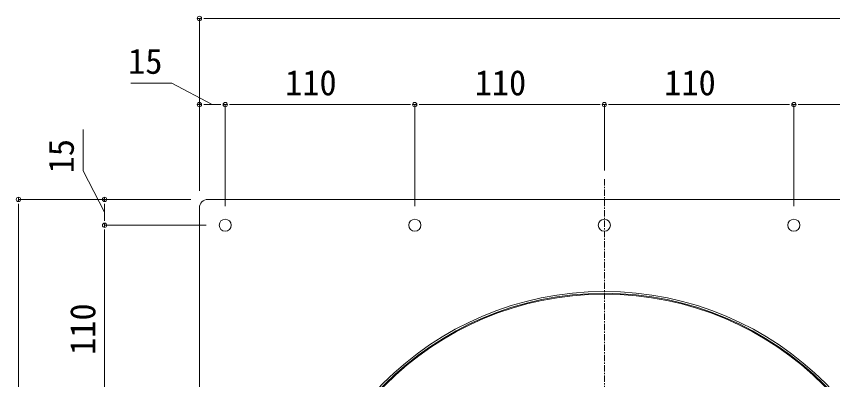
# Model space of a CAD drawing. Units: millimetres, scale not verified. Extents: x -1380 to 1380, y -955 to 955.
# Drawn here: x -791.2 to -317.4, y 355.4 to 566.3 of the extents above; entities that cross this region are included whole.
import ezdxf
from ezdxf.enums import TextEntityAlignment as Align

# ---------------------------------------------------------------- set-up
doc = ezdxf.new("R2010")
doc.units = ezdxf.units.MM
doc.header["$LTSCALE"] = 3
doc.linetypes.add('USER1', pattern=[2, 1.25, -0.25, 0.25, -0.25])
for name, color, linetype, lineweight in [('0-0_0', 7, 'Continuous', 15), ('0-2_L-2', 7, 'Continuous', 18), ('0-3_L-1', 7, 'Continuous', 18), ('0-4_L-5', 2, 'USER1', 18), ('0-8_SUNPO', 7, 'Continuous', 18)]:
    doc.layers.add(name, color=color, linetype=linetype, lineweight=lineweight)
doc.styles.add('ＭＳ ゴシック', font='')
doc.styles.get('ＭＳ ゴシック').set_extended_font_data('MS Gothic')

msp = doc.modelspace()

# ---------------------------------------------------------------- linework, layer by layer
at = {"layer": '0-0_0'}
for p, q in [((-686.201, 565.008), (-683.701, 565.008)), ((-682.451, 565.008), (-679.951, 565.008)), ((-686.201, 515.008), (-683.701, 515.008)), ((-682.451, 515.008), (-679.951, 515.008)), ((-672.451, 515.008), (-674.951, 515.008)), ((-668.701, 515.008), (-671.201, 515.008)), ((-671.201, 515.008), (-668.701, 515.008)), ((-667.451, 515.008), (-664.951, 515.008)), ((-562.451, 515.008), (-564.951, 515.008)), ((-558.701, 515.008), (-561.201, 515.008)), ((-561.201, 515.008), (-558.701, 515.008)), ((-557.451, 515.008), (-554.951, 515.008)), ((-452.451, 515.008), (-454.951, 515.008)), ((-448.701, 515.008), (-451.201, 515.008)), ((-451.201, 515.008), (-448.701, 515.008)), ((-447.451, 515.008), (-444.951, 515.008)), ((-342.451, 515.008), (-344.951, 515.008)), ((-338.701, 515.008), (-341.201, 515.008)), ((-341.201, 515.008), (-338.701, 515.008)), ((-337.451, 515.008), (-334.951, 515.008)), ((-789.932, 461.277), (-789.932, 458.777)), ((-739.932, 461.277), (-739.932, 458.777)), ((-789.932, 457.527), (-789.932, 455.027)), ((-739.932, 457.527), (-739.932, 455.027)), ((-739.932, 447.527), (-739.932, 450.027)), ((-739.932, 446.277), (-739.932, 443.777)), ((-739.932, 443.777), (-739.932, 446.277)), ((-739.932, 442.527), (-739.932, 440.027))]:
    msp.add_line(p, q, dxfattribs=at)
for centre in [(-684.951, 565.008), (-684.951, 515.008), (-669.951, 515.008), (-669.951, 515.008), (-559.951, 515.008), (-559.951, 515.008), (-449.951, 515.008), (-449.951, 515.008), (-339.951, 515.008), (-339.951, 515.008), (-789.932, 460.027), (-739.932, 460.027), (-739.932, 445.027), (-739.932, 445.027)]:
    msp.add_circle(centre, 1.25, dxfattribs=at)
at = {"layer": '0-2_L-2'}
for radius in [180.5, 180]:
    msp.add_circle((-449.951, 225.027), radius, dxfattribs=at)
at = {"layer": '0-3_L-1'}
for p, q in [((-219.951, 460.027), (-679.951, 460.027)), ((-684.951, 455.027), (-684.951, -4.973))]:
    msp.add_line(p, q, dxfattribs=at)
for centre, radius in [((-669.951, 445.027), 3.5), ((-559.951, 445.027), 3.5), ((-449.951, 445.027), 3.5), ((-339.951, 445.027), 3.5), ((-449.951, 225.027), 181.5)]:
    msp.add_circle(centre, radius, dxfattribs=at)
msp.add_arc((-679.951, 455.027), 5, 90, 180, dxfattribs=at)
at = {"layer": '0-4_L-5'}
msp.add_line((-449.951, 471.852), (-449.951, -21.798), dxfattribs=at)
at = {"layer": '0-8_SUNPO'}
for p, q in [((-684.951, 465.027), (-684.951, 565.008)), ((-679.951, 565.008), (-219.951, 565.008)), ((-684.951, 465.027), (-684.951, 515.008)), ((-679.951, 515.008), (-674.951, 515.008)), ((-669.951, 456.027), (-669.951, 515.008)), ((-669.951, 456.027), (-669.951, 515.008)), ((-664.951, 515.008), (-564.951, 515.008)), ((-559.951, 456.027), (-559.951, 515.008)), ((-559.951, 456.027), (-559.951, 515.008)), ((-554.951, 515.008), (-454.951, 515.008)), ((-449.951, 476.852), (-449.951, 515.008)), ((-449.951, 476.852), (-449.951, 515.008)), ((-444.951, 515.008), (-344.951, 515.008)), ((-339.951, 456.027), (-339.951, 515.008)), ((-339.951, 456.027), (-339.951, 515.008)), ((-334.951, 515.008), (-234.951, 515.008)), ((-689.951, 460.027), (-789.932, 460.027)), ((-689.951, 460.027), (-739.932, 460.027)), ((-789.932, -4.973), (-789.932, 455.027)), ((-739.932, 450.027), (-739.932, 455.027)), ((-680.951, 445.027), (-739.932, 445.027)), ((-680.951, 445.027), (-739.932, 445.027)), ((-739.932, 340.027), (-739.932, 440.027))]:
    msp.add_line(p, q, dxfattribs=at)
for points in [[(-677.451, 515.008), (-700.864, 527.508), (-724.792, 527.508)], [(-739.932, 452.527), (-752.432, 476.652), (-752.432, 500.581)]]:
    msp.add_lwpolyline(points, dxfattribs=at)

# ---------------------------------------------------------------- texts
at = {"layer": '0-8_SUNPO', "style": 'ＭＳ ゴシック'}
for s, p in [('15', (-726.331, 528.508)), ('110', (-635.205, 516.008)), ('110', (-525.205, 516.008)), ('110', (-415.205, 516.008))]:
    msp.add_text(s, height=14.66, dxfattribs=at).set_placement(p, align=Align.BOTTOM_LEFT)
for s, p in [('15', (-753.432, 475.114)), ('110', (-740.932, 369.773))]:
    msp.add_text(s, height=14.66, rotation=90, dxfattribs=at).set_placement(p, align=Align.BOTTOM_LEFT)

doc.saveas('drawing.dxf')
